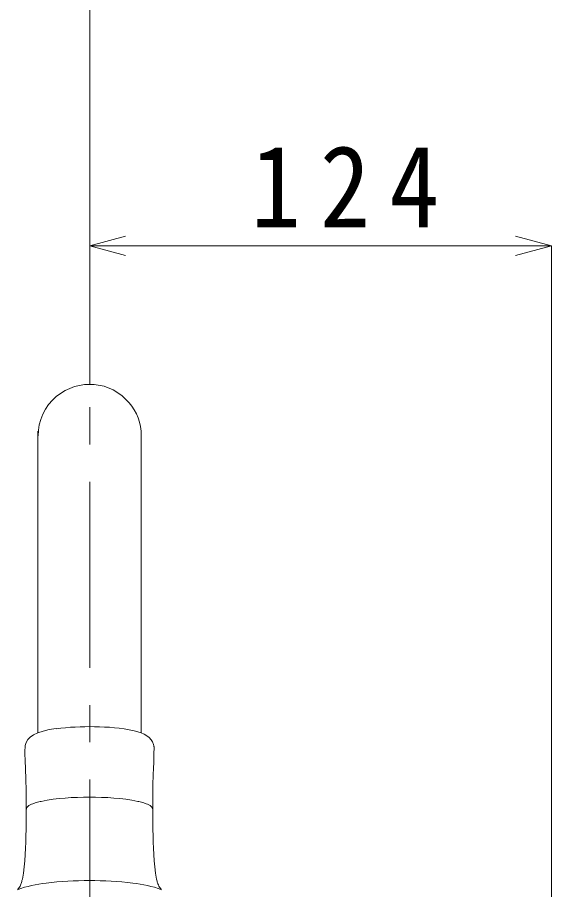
# Model space of a CAD drawing. Units: millimetres, scale not verified. Extents: x -1392 to 1350, y -947 to 991.
# Drawn here: x -493.7 to -350.3, y 186.9 to 421.2 of the extents above; entities that cross this region are included whole.
import ezdxf

# ---------------------------------------------------------------- set-up
doc = ezdxf.new("R2010")
doc.units = ezdxf.units.MM
doc.header["$LTSCALE"] = 10
doc.linetypes.add('CHAIN1', pattern=[8, 5, -1, 1, -1])
for name, color, linetype, lineweight in [('0-0_0', 7, 'Continuous', 5), ('0-1_DEFPOINTS', 7, 'CHAIN1', 5), ('0-2_躯体', 7, 'Continuous', 5)]:
    doc.layers.add(name, color=color, linetype=linetype, lineweight=lineweight)
doc.styles.add('ＭＳ ゴシック', font='')
doc.styles.get('ＭＳ ゴシック').set_extended_font_data('MS Gothic')

msp = doc.modelspace()

# ---------------------------------------------------------------- linework, layer by layer
at = {"layer": '0-0_0'}
for p, q in [((-488.19, 310.08), (-488.19, 229.04)), ((-460.49, 229.04), (-460.49, 308.85))]:
    msp.add_line(p, q, dxfattribs=at)
for points in [[(-463.66, 317.73), (-465.66, 319.69), (-467.95, 321.17), (-470.44, 322.15), (-473.05, 322.64), (-475.71, 322.62), (-478.33, 322.09), (-480.84, 321.04), (-483.16, 319.47), (-484.31, 318.39), (-485.32, 317.22), (-486.17, 315.96), (-486.87, 314.63), (-487.41, 313.24), (-487.81, 311.8), (-488.04, 310.34), (-488.12, 308.85)], [(-460.43, 308.85), (-460.49, 310.1), (-460.65, 311.33), (-460.92, 312.52), (-461.29, 313.66), (-461.75, 314.77), (-462.31, 315.81), (-462.94, 316.8), (-463.66, 317.73)], [(-488.19, 229.06), (-486.81, 229.52), (-485.18, 229.89), (-483.3, 230.18)], [(-483.31, 230.15), (-482.03, 230.3), (-480.74, 230.42), (-479.45, 230.52), (-478.16, 230.6), (-476.87, 230.66), (-475.58, 230.69), (-474.29, 230.7), (-472.99, 230.69), (-471.66, 230.66), (-470.32, 230.6), (-468.99, 230.52), (-467.66, 230.4), (-466.33, 230.25), (-465.01, 230.07), (-463.7, 229.84), (-462.38, 229.58)], [(-491.57, 225.64), (-491.36, 226.46), (-490.92, 227.22), (-490.25, 227.9), (-489.34, 228.52), (-488.19, 229.06)], [(-462.38, 229.58), (-461.39, 229.35), (-460.49, 229.04), (-459.67, 228.68), (-458.94, 228.25), (-458.32, 227.76), (-457.81, 227.2), (-457.42, 226.59), (-457.15, 225.93), (-457.12, 225.8), (-457.08, 225.67), (-457.06, 225.54), (-457.04, 225.4), (-457.02, 225.26), (-457.01, 225.11), (-457.01, 224.96), (-457.01, 224.81)], [(-491.48, 218.21), (-491.5, 218.62), (-491.51, 219.03), (-491.54, 219.85), (-491.56, 220.26), (-491.57, 220.67), (-491.59, 221.08), (-491.61, 221.65), (-491.63, 222.21), (-491.66, 222.78), (-491.67, 223.35), (-491.67, 223.91), (-491.66, 224.48), (-491.63, 225.05), (-491.58, 225.61)], [(-457.01, 224.81), (-457.03, 223.69), (-457.05, 222.57), (-457.09, 221.45), (-457.17, 219.22), (-457.22, 218.1), (-457.25, 216.98), (-457.29, 215.86), (-457.32, 214.26), (-457.34, 212.65), (-457.35, 211.05), (-457.35, 209.45), (-457.34, 207.84), (-457.33, 206.24), (-457.32, 204.63), (-457.3, 203.03), (-457.28, 201.36), (-457.25, 199.69), (-457.19, 198.02), (-457.11, 196.35), (-456.99, 194.68), (-456.82, 193.02), (-456.6, 191.36), (-456.32, 189.72), (-456.27, 189.44), (-456.21, 189.19), (-456.15, 188.95), (-456.07, 188.71), (-455.97, 188.46), (-455.85, 188.19), (-455.7, 187.88), (-455.52, 187.54), (-455.47, 187.46), (-455.41, 187.39), (-455.36, 187.31), (-455.3, 187.24), (-455.25, 187.16), (-455.2, 187.09), (-455.14, 187.01), (-455.09, 186.94)], [(-493.59, 186.94), (-493.54, 187.01), (-493.49, 187.09), (-493.43, 187.16), (-493.38, 187.24), (-493.32, 187.31), (-493.27, 187.39), (-493.21, 187.46), (-493.16, 187.54), (-492.99, 187.87), (-492.85, 188.14), (-492.75, 188.38), (-492.67, 188.59), (-492.6, 188.81), (-492.54, 189.06), (-492.46, 189.36), (-492.36, 189.72), (-492.08, 191.36), (-491.86, 193.02), (-491.69, 194.68), (-491.57, 196.35), (-491.49, 198.02), (-491.43, 199.69), (-491.4, 201.36), (-491.38, 203.03), (-491.37, 204.63), (-491.36, 206.24), (-491.34, 207.84), (-491.34, 209.45), (-491.34, 211.05), (-491.34, 212.65), (-491.36, 214.26), (-491.39, 215.86), (-491.4, 216.1), (-491.43, 216.83), (-491.44, 217.07), (-491.45, 217.31), (-491.46, 217.56), (-491.46, 217.8), (-491.48, 218.21)], [(-488.27, 210.39), (-487.94, 210.47), (-487.61, 210.56), (-487.3, 210.63), (-485.7, 210.95), (-484.09, 211.2), (-482.48, 211.39), (-480.85, 211.53), (-479.22, 211.63), (-477.59, 211.7), (-475.97, 211.75), (-474.34, 211.77), (-472.72, 211.75), (-471.09, 211.7), (-469.46, 211.63), (-467.83, 211.53), (-466.21, 211.39), (-464.59, 211.2), (-462.98, 210.95), (-461.39, 210.63), (-461.07, 210.56), (-460.74, 210.47), (-460.41, 210.39), (-460.07, 210.29), (-459.74, 210.19), (-459.41, 210.08), (-459.09, 209.96), (-458.79, 209.84), (-458.63, 209.77), (-458.45, 209.68), (-458.27, 209.58), (-458.09, 209.48), (-457.91, 209.36), (-457.75, 209.23), (-457.6, 209.09), (-457.49, 208.94), (-457.47, 208.88), (-457.45, 208.82), (-457.44, 208.76), (-457.42, 208.7)], [(-488.27, 210.39), (-488.61, 210.29), (-488.94, 210.19), (-489.27, 210.08), (-489.59, 209.96), (-489.89, 209.84), (-490.05, 209.77), (-490.23, 209.68), (-490.41, 209.58), (-490.59, 209.48), (-490.77, 209.36), (-490.93, 209.23), (-491.08, 209.09), (-491.2, 208.94), (-491.23, 208.82), (-491.24, 208.76), (-491.26, 208.7), (-491.28, 208.64), (-491.29, 208.59), (-491.31, 208.53), (-491.32, 208.47)], [(-457.42, 208.7), (-457.41, 208.64), (-457.36, 208.47)], [(-455, 186.9), (-455.94, 187.24), (-456.88, 187.54), (-457.84, 187.8), (-458.8, 188.03), (-459.77, 188.23), (-460.75, 188.41), (-461.73, 188.56), (-462.72, 188.69), (-464.17, 188.86), (-465.62, 189), (-467.07, 189.11), (-468.52, 189.2), (-469.97, 189.27), (-471.43, 189.32), (-472.88, 189.35), (-474.34, 189.38), (-475.8, 189.35), (-477.26, 189.32), (-478.71, 189.27), (-480.16, 189.2), (-481.61, 189.11), (-483.07, 189), (-484.52, 188.86), (-485.96, 188.69), (-486.95, 188.56), (-487.93, 188.41), (-488.91, 188.23), (-489.88, 188.03), (-490.84, 187.8), (-491.8, 187.54), (-492.74, 187.24), (-493.68, 186.9)]]:
    msp.add_lwpolyline(points, dxfattribs=at)
at = {"layer": '0-1_DEFPOINTS'}
for q in [(-474.29, 704.66), (-474.29, -161.53)]:
    msp.add_line((-474.29, 376.51), q, dxfattribs=at)
at = {"layer": '0-2_躯体'}
for p, q in [((-474.29, 359.85), (-464.63, 362.44)), ((-350.29, 359.85), (-359.95, 362.44)), ((-350.29, 359.85), (-474.29, 359.85)), ((-474.29, 359.85), (-464.63, 357.26)), ((-474.29, 359.85), (-474.29, 322.62)), ((-350.29, 359.85), (-359.95, 357.26)), ((-350.29, 359.85), (-350.29, 61.39))]:
    msp.add_line(p, q, dxfattribs=at)

# ---------------------------------------------------------------- texts
at = {"layer": '0-2_躯体', "insert": (-431.04, 364.85), "char_height": 21.99, "attachment_point": 7, "style": 'ＭＳ ゴシック'}
msp.add_mtext('\\T1.38;\\W0.9;124', dxfattribs=at)

doc.saveas('drawing.dxf')
